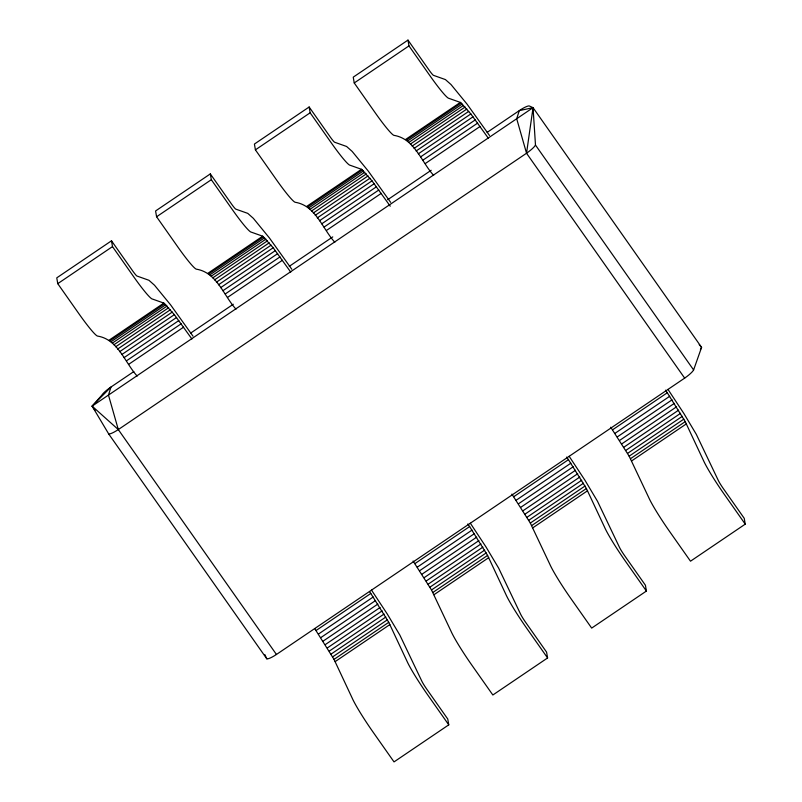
<?xml version="1.0" encoding="UTF-8"?>
<svg xmlns="http://www.w3.org/2000/svg" width="802" height="802" viewBox="0 0 802 802"><rect width="100%" height="100%" fill="white"/><g stroke="black" fill="none" stroke-linecap="round" stroke-linejoin="round"><path stroke-width="1.2" d="M133.824 371.567L110.987 387.025A12.17 2.356 -35.1 0 0 101.714 395.306L92.13 406.143L108.711 433.962L266.835 658.853A12.17 2.356 -35.1 0 0 276.439 654.472L684.657 378.123L526.533 153.232L533.049 107.668L529.18 105.924A12.17 2.356 -35.1 0 0 519.295 110.616L487.135 132.39M684.657 378.123A12.17 2.356 -35.1 0 0 693.61 369.953L701.58 347.366L533.049 107.668L519.295 110.616L516.699 118.736L526.533 153.232L118.305 429.571A12.17 2.356 -35.1 0 1 108.711 433.962M700.407 349.482L701.58 347.366L699.204 344.609M192.991 336.158L170.585 304.84L154.535 285.251L148.941 280.279L136.921 276.018A9.173 0.822 55.9 0 1 132.871 271.176L111.498 240.8L56.762 277.853L57.754 283.657L78.566 313.251A36.872 3.308 55.9 0 0 97.684 336.098C118.185 339.507 124.791 362.554 137.172 376.058M291.818 269.261L269.412 237.943L253.362 218.345L247.768 213.372L235.748 209.121A9.173 0.822 55.9 0 1 231.698 204.269L210.325 173.904L155.588 210.956L156.58 216.761L177.392 246.344A36.872 3.308 55.9 0 0 196.51 269.191C217.011 272.6 223.618 295.657 235.999 309.161M390.644 202.355L368.238 171.047L352.188 151.448L346.594 146.475L334.574 142.215A9.173 0.822 55.9 0 1 330.514 137.373L309.151 106.997L254.414 144.049L255.407 149.854L276.219 179.447A36.872 3.308 55.9 0 0 295.337 202.294C315.838 205.703 322.444 228.76 334.825 242.254M489.471 135.458L467.065 104.15L451.015 84.551L445.421 79.578L433.401 75.318A9.173 0.822 55.9 0 1 429.341 70.476L407.977 40.1L353.241 77.152L354.233 82.957L375.045 112.551A36.872 3.308 55.9 0 0 394.163 135.398C414.664 138.806 421.271 161.854 433.651 175.357M57.754 283.657L112.491 246.605L111.498 240.8M156.58 216.761L211.317 179.708L210.325 173.904M255.407 149.854L310.143 112.801L309.151 106.997M354.233 82.957L408.97 45.904L407.977 40.1M109.132 340.148L163.869 303.096L174.365 314.645L191.909 339.005M207.959 273.251L262.695 236.199L273.191 247.748L290.735 272.109M306.785 206.355L361.522 169.302L372.018 180.851L390.253 206.194M405.611 139.448L460.348 102.405L470.844 113.944L488.388 138.305M109.984 340.75L164.721 303.697M208.811 273.853L263.547 236.801M307.637 206.946L362.374 169.894M406.464 140.049L461.2 102.997M111.087 341.722L165.824 304.67M209.913 274.825L264.65 237.773M308.74 207.929L363.476 170.876M407.566 141.022L462.303 103.969M112.41 343.066L167.147 306.013M211.237 276.169L265.973 239.116M310.063 209.262L364.8 172.209M408.89 142.365L463.626 105.313M113.944 344.75L168.681 307.697M212.771 277.853L267.507 240.8M311.597 210.956L366.334 173.904M410.423 144.059L465.16 107.007M115.678 346.775L170.415 309.722M214.505 279.878L269.241 242.826M313.331 212.971L368.068 175.919M412.158 146.074L466.894 109.022M117.583 349.101L172.31 312.048M216.41 282.194L271.136 245.141M315.236 215.297L369.963 178.244M414.063 148.4L468.789 111.348M119.638 351.697L174.365 314.645M218.465 284.8L273.191 247.748M317.291 217.903L372.018 180.851M416.118 150.997L470.844 113.944M121.814 354.544L176.55 317.492M220.64 287.647L275.377 250.595M319.467 220.75L374.203 183.698M418.293 153.844L473.03 116.801M124.099 357.612L178.826 320.559M222.926 290.705L277.652 253.653M321.752 223.808L376.479 186.756M420.579 156.911L475.305 119.859M126.445 360.85L181.182 323.797M225.272 293.943L280.008 256.891M324.098 227.046L378.835 189.994M422.925 160.149L477.661 123.097M128.851 364.218L183.588 327.166M227.678 297.321L282.414 260.269M326.504 230.425L381.241 193.372M425.331 163.518L480.067 126.475M190.806 332.99L233.292 304.229M289.241 266.354L332.75 236.901M387.667 199.728L431.185 170.265M316.068 630.522L370.805 593.47L388.759 622.332L406.875 660.938A36.872 3.308 55.9 0 0 427.947 695.254L448.759 724.848L394.023 761.9L373.211 732.306A36.872 3.308 55.9 0 1 352.138 697.991L334.023 659.384L314.855 628.788M414.895 563.626L469.631 526.573L487.586 555.425L505.701 594.031A36.872 3.308 55.9 0 0 526.774 628.357L547.586 657.951L492.849 695.003L472.037 665.409A36.872 3.308 55.9 0 1 450.965 631.084L431.496 589.961L413.08 561.019M513.721 496.729L568.458 459.676L586.412 488.528L604.528 527.135A36.872 3.308 55.9 0 0 625.6 561.46L646.412 591.044L591.676 628.096L570.864 598.513A36.872 3.308 55.9 0 1 549.791 564.187L530.322 523.064L511.907 494.122M612.548 429.822L667.284 392.769L685.239 421.631L703.354 460.238A36.872 3.308 55.9 0 0 724.427 494.553L745.238 524.147L690.502 561.199L669.69 531.606A36.872 3.308 55.9 0 1 648.617 497.29L629.149 456.168L610.733 427.215M318.474 634.051L373.201 596.999M417.301 567.154L472.027 530.102M516.127 500.258L570.854 463.205M614.954 433.351L669.68 396.298M320.83 637.6L375.567 600.548M419.657 570.703L474.393 533.651M518.483 503.796L573.219 466.744M617.309 436.9L672.046 399.847M323.126 641.119L377.862 604.066M421.952 574.212L476.689 537.16M520.779 507.315L575.515 470.263M619.605 440.418L674.342 403.366M325.331 644.567L380.068 607.515M424.158 577.661L478.894 540.608M522.984 510.764L577.711 473.711M621.811 443.867L676.537 406.815M327.406 647.896L382.143 610.843M426.233 580.999L480.969 543.946M525.059 514.102L579.796 477.05M623.886 447.205L678.622 410.153M329.331 651.084L384.068 614.031M428.158 584.187L482.894 547.134M526.984 517.29L581.721 480.238M625.811 450.393L680.547 413.341M331.096 654.091L385.832 617.039M429.922 587.184L484.659 550.132M528.749 520.287L583.485 483.235M627.575 453.391L682.312 416.338M332.67 656.858L387.396 619.806M431.496 589.961L486.223 552.909M530.322 523.064L585.049 486.012M629.149 456.168L683.875 419.115M334.023 659.384L388.759 622.332M432.849 592.477L487.586 555.425M531.676 525.581L586.412 488.528M630.502 458.684L685.239 421.631M335.156 661.61L389.892 624.558M433.982 594.713L488.719 557.661M532.809 527.816L587.545 490.764M631.635 460.919L686.372 423.867M460.348 102.405L448.889 98.345A36.872 3.308 55.9 0 1 429.782 75.498L408.97 45.904M361.522 169.302L350.063 165.242A36.872 3.308 55.9 0 1 330.955 142.395L310.143 112.801M262.695 236.199L251.247 232.139A36.872 3.308 55.9 0 1 232.129 209.292L211.317 179.708M163.869 303.096L152.42 299.046A36.872 3.308 55.9 0 1 133.302 276.199L112.491 246.605M118.305 429.571L92.13 406.143L110.987 387.025L108.471 395.075L118.305 429.571L276.439 654.472M95.007 410.243L92.13 406.143L533.049 107.668L535.485 145.062L693.61 369.953M665.47 390.173L667.284 392.769M566.643 457.07L568.458 459.676M467.817 523.967L469.631 526.573M369.592 591.736L370.805 593.47M667.996 389.411L683.795 413.371L696.316 434.363L718.402 480.649A9.173 0.822 55.9 0 0 722.873 487.927L744.246 518.343L745.238 524.147M569.169 456.308L584.969 480.268L597.49 501.26L619.575 547.545A9.173 0.822 55.9 0 0 624.046 554.834L645.42 585.239L646.412 591.044M470.343 523.215L486.142 547.175L498.664 568.157L520.749 614.452A9.173 0.822 55.9 0 0 525.22 621.73L546.593 652.146L547.586 657.951M371.516 590.112L387.316 614.071L399.837 635.064L421.922 681.349A9.173 0.822 55.9 0 0 426.393 688.627L447.767 719.043L448.759 724.848M264.78 654.512L266.835 658.853M535.485 145.062A12.17 2.356 -35.1 0 1 526.533 153.232"/></g></svg>
